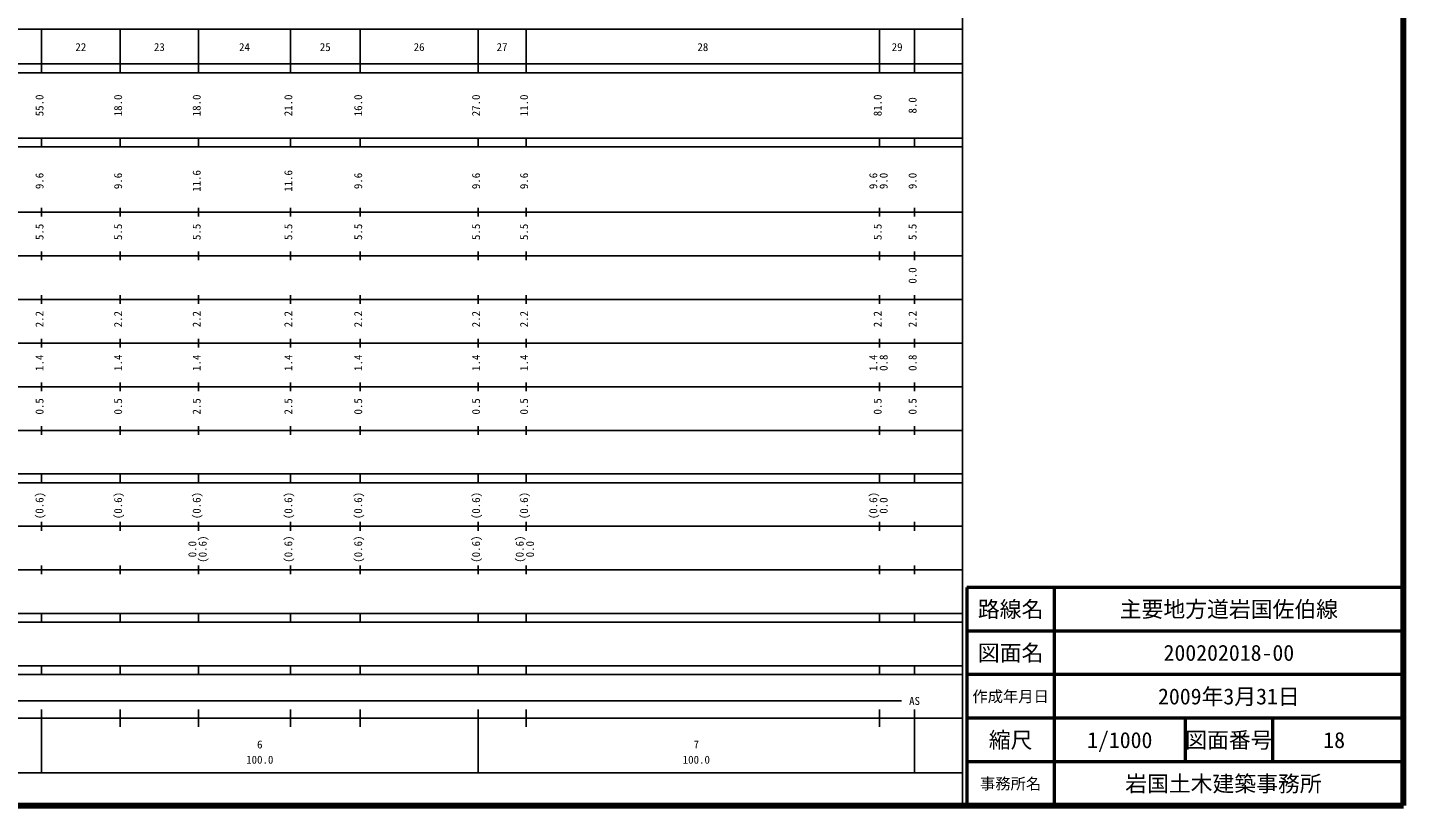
# Model space of a CAD drawing. Units: millimetres on the paper, enlarged 1000 times. Extents: x 40000 to 680000, y 20000 to 380000.
# Drawn here: x 364793 to 680000, y 20000 to 198357 of the extents above; entities that cross this region are included whole.
import ezdxf
from ezdxf.enums import TextEntityAlignment as Align

# ---------------------------------------------------------------- set-up
doc = ezdxf.new("R2010")
doc.units = ezdxf.units.MM
doc.header["$LTSCALE"] = 1000
for name, color, linetype, lineweight in [('M-TTL', 2, 'Continuous', 140), ('M-TTL-BAND', 7, 'Continuous', 25), ('M-TTL-FRAM', 2, 'Continuous', 50), ('M-TTL-LINE', 7, 'Continuous', 50)]:
    doc.layers.add(name, color=color, linetype=linetype, lineweight=lineweight)
doc.layers.add('M-TTL-TXT', color=7, linetype='Continuous')
doc.styles.add('ＭＳ ゴシック', font='')
doc.styles.get('ＭＳ ゴシック').set_extended_font_data('MS Gothic')

msp = doc.modelspace()

# ---------------------------------------------------------------- linework, layer by layer
at = {"layer": 'M-TTL'}
for p, q in [((680000, 20000), (680000, 380000)), ((40000, 20000), (680000, 20000))]:
    msp.add_line(p, q, dxfattribs=at)
at = {"layer": 'M-TTL-BAND'}
for p, q in [((579000, 20000), (579000, 370000)), ((68000, 198000), (579000, 198000)), ((368000, 188000), (368000, 198000)), ((386000, 188000), (386000, 198000)), ((404000, 188000), (404000, 198000)), ((425000, 188000), (425000, 198000)), ((441000, 188000), (441000, 198000)), ((468000, 188000), (468000, 198000)), ((479000, 188000), (479000, 198000)), ((560000, 188000), (560000, 198000)), ((568000, 188000), (568000, 198000)), ((40000, 190000), (579000, 190000)), ((40000, 188000), (579000, 188000)), ((40000, 173000), (579000, 173000)), ((40000, 171000), (579000, 171000)), ((368000, 171000), (368000, 173000)), ((386000, 171000), (386000, 173000)), ((404000, 171000), (404000, 173000)), ((425000, 171000), (425000, 173000)), ((441000, 171000), (441000, 173000)), ((468000, 171000), (468000, 173000)), ((479000, 171000), (479000, 173000)), ((560000, 171000), (560000, 173000)), ((568000, 171000), (568000, 173000)), ((40000, 156000), (579000, 156000)), ((368000, 155000), (368000, 157000)), ((386000, 155000), (386000, 157000)), ((404000, 155000), (404000, 157000)), ((425000, 155000), (425000, 157000)), ((441000, 155000), (441000, 157000)), ((468000, 155000), (468000, 157000)), ((479000, 155000), (479000, 157000)), ((560000, 155000), (560000, 157000)), ((568000, 155000), (568000, 157000)), ((46000, 146000), (579000, 146000)), ((368000, 145000), (368000, 147000)), ((386000, 145000), (386000, 147000)), ((404000, 145000), (404000, 147000)), ((425000, 145000), (425000, 147000)), ((441000, 145000), (441000, 147000)), ((468000, 145000), (468000, 147000)), ((479000, 145000), (479000, 147000)), ((560000, 145000), (560000, 147000)), ((568000, 145000), (568000, 147000)), ((52000, 136000), (579000, 136000)), ((368000, 135000), (368000, 137000)), ((386000, 135000), (386000, 137000)), ((404000, 135000), (404000, 137000)), ((425000, 135000), (425000, 137000)), ((441000, 135000), (441000, 137000)), ((468000, 135000), (468000, 137000)), ((479000, 135000), (479000, 137000)), ((560000, 135000), (560000, 137000)), ((568000, 135000), (568000, 137000)), ((368000, 125000), (368000, 127000)), ((386000, 125000), (386000, 127000)), ((404000, 125000), (404000, 127000)), ((425000, 125000), (425000, 127000)), ((441000, 125000), (441000, 127000)), ((468000, 125000), (468000, 127000)), ((479000, 125000), (479000, 127000)), ((560000, 125000), (560000, 127000)), ((568000, 125000), (568000, 127000)), ((46000, 126000), (579000, 126000)), ((368000, 115000), (368000, 117000)), ((386000, 115000), (386000, 117000)), ((404000, 115000), (404000, 117000)), ((425000, 115000), (425000, 117000)), ((441000, 115000), (441000, 117000)), ((468000, 115000), (468000, 117000)), ((479000, 115000), (479000, 117000)), ((560000, 115000), (560000, 117000)), ((568000, 115000), (568000, 117000)), ((52000, 116000), (579000, 116000)), ((46000, 106000), (579000, 106000)), ((368000, 105000), (368000, 107000)), ((386000, 105000), (386000, 107000)), ((404000, 105000), (404000, 107000)), ((425000, 105000), (425000, 107000)), ((441000, 105000), (441000, 107000)), ((468000, 105000), (468000, 107000)), ((479000, 105000), (479000, 107000)), ((560000, 105000), (560000, 107000)), ((568000, 105000), (568000, 107000)), ((40000, 96000), (579000, 96000)), ((368000, 94000), (368000, 96000)), ((386000, 94000), (386000, 96000)), ((404000, 94000), (404000, 96000)), ((425000, 94000), (425000, 96000)), ((441000, 94000), (441000, 96000)), ((468000, 94000), (468000, 96000)), ((479000, 94000), (479000, 96000)), ((560000, 94000), (560000, 96000)), ((568000, 94000), (568000, 96000)), ((40000, 94000), (579000, 94000)), ((49000, 84000), (579000, 84000)), ((368000, 83000), (368000, 85000)), ((386000, 83000), (386000, 85000)), ((404000, 83000), (404000, 85000)), ((425000, 83000), (425000, 85000)), ((441000, 83000), (441000, 85000)), ((468000, 83000), (468000, 85000)), ((479000, 83000), (479000, 85000)), ((560000, 83000), (560000, 85000)), ((568000, 83000), (568000, 85000)), ((40000, 74000), (579000, 74000)), ((368000, 73000), (368000, 75000)), ((386000, 73000), (386000, 75000)), ((404000, 73000), (404000, 75000)), ((425000, 73000), (425000, 75000)), ((441000, 73000), (441000, 75000)), ((468000, 73000), (468000, 75000)), ((479000, 73000), (479000, 75000)), ((560000, 73000), (560000, 75000)), ((568000, 73000), (568000, 75000)), ((40000, 64000), (579000, 64000)), ((368000, 62000), (368000, 64000)), ((386000, 62000), (386000, 64000)), ((404000, 62000), (404000, 64000)), ((425000, 62000), (425000, 64000)), ((441000, 62000), (441000, 64000)), ((468000, 62000), (468000, 64000)), ((479000, 62000), (479000, 64000)), ((560000, 62000), (560000, 64000)), ((568000, 62000), (568000, 64000)), ((40000, 62000), (579000, 62000)), ((40000, 52000), (579000, 52000)), ((368000, 50000), (368000, 52000)), ((386000, 50000), (386000, 52000)), ((404000, 50000), (404000, 52000)), ((425000, 50000), (425000, 52000)), ((441000, 50000), (441000, 52000)), ((468000, 50000), (468000, 52000)), ((479000, 50000), (479000, 52000)), ((560000, 50000), (560000, 52000)), ((568000, 50000), (568000, 52000)), ((40000, 50000), (579000, 50000)), ((71000, 44000), (565000, 44000)), ((368000, 27500), (368000, 42000)), ((386000, 38000), (386000, 42000)), ((404000, 38000), (404000, 42000)), ((425000, 38000), (425000, 42000)), ((441000, 38000), (441000, 42000)), ((468000, 27500), (468000, 42000)), ((479000, 38000), (479000, 42000)), ((560000, 38000), (560000, 42000)), ((568000, 27500), (568000, 42000)), ((40000, 40000), (579000, 40000)), ((68000, 27500), (579000, 27500))]:
    msp.add_line(p, q, dxfattribs=at)
at = {"layer": 'M-TTL-FRAM'}
for p, q in [((680000, 70000), (580000, 70000)), ((580000, 70000), (580000, 20000))]:
    msp.add_line(p, q, dxfattribs=at)
at = {"layer": 'M-TTL-LINE'}
for p, q in [((600000, 70000), (600000, 20000)), ((680000, 60000), (580000, 60000)), ((680000, 50000), (580000, 50000)), ((680000, 40000), (580000, 40000)), ((630000, 40000), (630000, 30000)), ((650000, 40000), (650000, 30000)), ((680000, 30000), (580000, 30000))]:
    msp.add_line(p, q, dxfattribs=at)

# ---------------------------------------------------------------- texts
at = {"layer": 'M-TTL-BAND', "style": 'ＭＳ ゴシック'}
for s, p in [('22', (377000, 192405)), ('23', (395000, 192405)), ('24', (414500, 192405)), ('25', (433000, 192405)), ('26', (454500, 192405)), ('27', (473500, 192405)), ('28', (519500, 192405)), ('29', (564000, 192405)), ('AS', (568000, 42500)), ('6', (418000, 32523)), ('7', (518000, 32523)), ('100.0', (418000, 29033)), ('100.0', (518000, 29033))]:
    msp.add_text(s, height=1833, dxfattribs=at).set_placement(p, align=Align.BOTTOM_CENTER)
for s, p in [('55.0', (369000, 180500)), ('18.0', (387000, 180500)), ('18.0', (405000, 180500)), ('21.0', (426000, 180500)), ('16.0', (442000, 180500)), ('27.0', (469000, 180500)), ('11.0', (480000, 180500)), ('81.0', (561000, 180500)), ('8.0', (569000, 180500)), ('9.6', (369000, 163174)), ('9.6', (387000, 163174)), ('11.6', (405000, 163174)), ('11.6', (426000, 163174)), ('9.6', (442000, 163174)), ('9.6', (469000, 163174)), ('9.6', (480000, 163174)), ('9.6', (560000, 163174)), ('9.0', (562370, 163174)), ('9.0', (569000, 163174)), ('5.5', (369000, 151500)), ('5.5', (387000, 151500)), ('5.5', (405000, 151500)), ('5.5', (426000, 151500)), ('5.5', (442000, 151500)), ('5.5', (469000, 151500)), ('5.5', (480000, 151500)), ('5.5', (561000, 151500)), ('5.5', (569000, 151500)), ('0.0', (569000, 141500)), ('2.2', (369000, 131500)), ('2.2', (387000, 131500)), ('2.2', (405000, 131500)), ('2.2', (426000, 131500)), ('2.2', (442000, 131500)), ('2.2', (469000, 131500)), ('2.2', (480000, 131500)), ('2.2', (561000, 131500)), ('2.2', (569000, 131500)), ('1.4', (369000, 121500)), ('1.4', (387000, 121500)), ('1.4', (405000, 121500)), ('1.4', (426000, 121500)), ('1.4', (442000, 121500)), ('1.4', (469000, 121500)), ('1.4', (480000, 121500)), ('1.4', (560000, 121500)), ('0.8', (562370, 121500)), ('0.8', (569000, 121500)), ('0.5', (369000, 111500)), ('0.5', (387000, 111500)), ('2.5', (405000, 111500)), ('2.5', (426000, 111500)), ('0.5', (442000, 111500)), ('0.5', (469000, 111500)), ('0.5', (480000, 111500)), ('0.5', (561000, 111500)), ('0.5', (569000, 111500)), ('(0.6)', (369000, 88764)), ('(0.6)', (387000, 88764)), ('(0.6)', (405000, 88764)), ('(0.6)', (426000, 88764)), ('(0.6)', (442000, 88764)), ('(0.6)', (469000, 88764)), ('(0.6)', (480000, 88764)), ('(0.6)', (560000, 88764)), ('0.0', (562370, 88764)), ('0.0', (404000, 78764)), ('(0.6)', (406370, 78764)), ('(0.6)', (426000, 78764)), ('(0.6)', (442000, 78764)), ('(0.6)', (469000, 78764)), ('(0.6)', (479000, 78764)), ('0.0', (481370, 78764))]:
    msp.add_text(s, height=1833, rotation=90, dxfattribs=at).set_placement(p, align=Align.BOTTOM_CENTER)
at = {"layer": 'M-TTL-TXT', "style": 'ＭＳ ゴシック'}
for s, height, p in [('路線名', 3666, (590000, 65000)), ('路線名', 3666, (590000, 65000)), ('主要地方道岩国佐伯線', 3666, (640000, 65000)), ('図面名', 3666, (590000, 55000)), ('図面名', 3666, (590000, 55000)), ('200202018-00', 3666, (640000, 55000)), ('2009年3月31日', 3666, (640000, 45000)), ('作成年月日', 2566, (590000, 45000)), ('作成年月日', 2566, (590000, 45000)), ('縮尺', 3666, (590000, 35000)), ('縮尺', 3666, (590000, 35000)), ('1/1000', 3666, (615000, 35000)), ('図面番号', 3666, (640000, 35000)), ('図面番号', 3666, (640000, 35000)), ('18', 3666, (664125, 35000)), ('事務所名', 2566, (590000, 25000)), ('事務所名', 2566, (590000, 25000)), ('岩国土木建築事務所 ', 3666, (640000, 25000))]:
    msp.add_text(s, height=height, dxfattribs=at).set_placement(p, align=Align.MIDDLE_CENTER)

doc.saveas('drawing.dxf')
